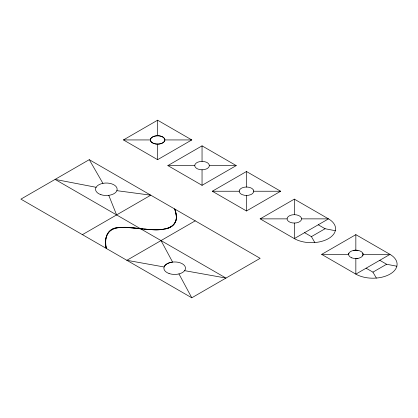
<?xml version="1.0" encoding="UTF-8"?>
<svg xmlns="http://www.w3.org/2000/svg" width="418" height="418" viewBox="0 0 418 418"><rect width="100%" height="100%" fill="white"/><g stroke="black" fill="none" stroke-linecap="round" stroke-linejoin="round"><path stroke-width="0.63" d="M239.54 190.007L240.46 188.91A7.44 4.295 0 0 1 242.435 187.766L244.337 187.238A6.939 4.002 0 0 1 246.474 187.055A6.934 4.002 0 0 1 248.616 187.238L250.513 187.766A7.44 4.295 0 0 1 252.488 188.91L253.407 190.007M89.259 159.671L20.9 199.135L191.789 297.799L260.148 258.329L89.259 159.671L102.927 183.345M123.435 139.936L157.612 120.201L191.789 139.936L157.612 159.671L123.435 139.936L150.36 139.936M167.864 165.591L202.046 145.856L236.222 165.591L202.046 185.32L167.864 165.591L194.793 165.591A6.939 4.002 0 0 0 195.112 166.824L196.032 167.921A7.44 4.295 0 0 0 198.007 169.06L199.903 169.593A6.934 4.002 0 0 0 202.046 169.776A6.934 4.002 0 0 0 204.183 169.593L206.084 169.06A7.44 4.295 0 0 0 208.059 167.921L208.979 166.824A6.939 4.002 0 0 0 209.293 165.591A6.939 4.008 0 0 0 208.979 164.352L208.059 163.255A7.44 4.295 0 0 0 206.084 162.116L204.183 161.583A6.934 4.002 0 0 0 202.046 161.4A6.939 4.002 0 0 0 199.903 161.583L198.007 162.116A7.44 4.295 0 0 0 196.032 163.255L195.112 164.352A6.934 4.002 0 0 0 194.793 165.591M82.419 234.655L150.778 195.185L116.878 190.671M212.297 191.24L246.474 171.511L280.656 191.24L246.474 210.975L212.297 191.24L239.227 191.24M195.206 220.84L126.853 260.304L164.102 266.977A10.816 6.244 0 0 1 172.592 262.076L161.029 240.575M260.148 218.865L294.324 199.135L328.501 218.865A24.176 13.956 0 0 1 328.501 238.6A24.176 13.956 0 0 1 294.319 238.605L260.148 218.865L287.072 218.865A7.258 4.19 0 0 1 294.324 214.68A7.258 4.19 0 0 1 301.577 218.865L328.501 218.865L294.324 238.6L294.324 223.05A7.258 4.19 0 0 0 301.577 218.865M304.576 232.68L311.415 236.625L325.084 228.735L335.34 230.705M321.667 254.384L355.843 234.655L390.025 254.384A24.176 13.956 0 0 1 390.02 274.119A24.176 13.956 0 0 1 355.833 274.119L321.667 254.384L348.596 254.384A7.273 4.201 0 0 1 348.873 253.146M366.1 268.199L372.934 272.144L386.608 264.249L396.86 266.224M164.87 228.959C172.498 228.489 178.146 221.132 176.004 213.692A62.637 36.162 0 0 0 175.111 210.113L174.703 209L175.132 210.228A71.342 41.189 0 0 1 175.994 213.765C179.594 231.797 156.055 230.339 144.696 229.095M163.03 229.252C144.1 233.411 99.813 213.473 106.344 248.464C104.072 241.092 106.02 230.72 114.386 228.301C123.733 226.013 133.389 228.343 142.804 228.949M164.864 139.936A7.252 4.185 0 0 0 153.986 136.31A7.252 4.185 0 0 0 153.986 143.562A7.252 4.185 0 0 0 164.864 139.936L191.789 139.936M209.293 165.591L236.222 165.591M253.726 191.24L280.656 191.24M363.096 254.384L390.025 254.384L355.843 274.119L355.843 258.57A7.273 4.201 0 0 0 357.96 258.397M184.636 270.66L225.971 278.064L55.077 179.4L96.093 187.295M318.25 224.785L325.084 228.735M379.769 260.304L386.608 264.249M372.934 272.144L376.352 278.064M311.415 236.625L314.832 242.544M178.961 273.931L191.789 297.799M108.774 195.347L116.601 214.92M174.703 209L175.492 211.424A68.578 39.59 0 0 1 176.15 214.925C178.429 228.991 161.766 230.48 151.818 229.566C139.816 229.534 127.892 226.295 115.958 227.836C106.585 229.628 103.847 240.413 106.344 248.464M355.843 234.655L355.843 250.199A7.289 4.206 0 0 1 357.98 250.387M294.324 199.135L294.324 214.68M246.474 171.511L246.474 187.055M253.407 190.08A6.939 4.002 0 0 1 253.407 192.473L252.488 193.571A7.44 4.295 0 0 1 250.513 194.715L248.616 195.243A6.934 4.002 0 0 1 246.474 195.425L246.474 210.975M202.046 145.856L202.046 161.4M202.046 169.776L202.046 185.32M157.612 120.201L157.612 135.751A7.315 4.222 0 0 0 150.334 139.915A7.315 4.222 0 0 0 157.612 144.137L157.612 159.671M157.612 135.693A7.315 4.222 0 0 1 164.891 139.915A7.315 4.222 0 0 1 157.612 144.137M294.319 223.055A7.258 4.19 0 0 1 287.067 218.865M362.772 253.146A7.273 4.201 0 0 1 362.772 255.617M353.685 250.372A7.273 4.201 0 0 1 355.817 250.183M246.474 195.425A6.934 4.002 0 0 1 244.337 195.243L242.435 194.715A7.44 4.295 0 0 1 240.46 193.571L239.54 192.473A6.939 4.002 0 0 1 239.54 190.08M169.065 273.524A10.811 6.239 0 0 0 185.508 268.351A10.811 6.239 0 0 0 169.53 262.718A10.811 6.239 0 0 0 169.065 273.524M100.869 194.647A10.811 6.239 0 0 0 117.155 189.312A10.811 6.239 0 0 0 101.01 183.842A10.811 6.239 0 0 0 100.869 194.647M351.763 257.843A7.252 4.185 0 0 0 363.075 254.698A7.252 4.185 0 0 0 352.698 250.612A7.252 4.185 0 0 0 351.763 257.843"/></g></svg>
